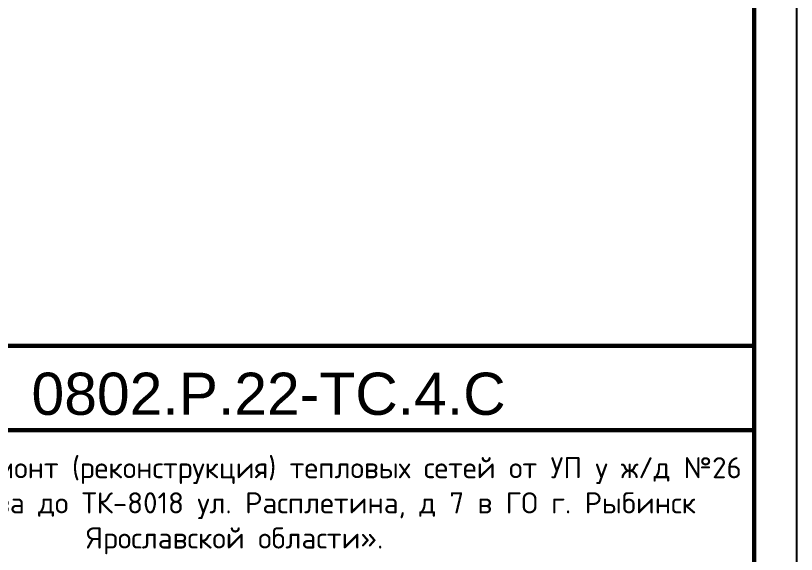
# Model space of a CAD drawing. Header units: millimetres. Extents: x 1990 to 8783, y 397 to 3825.
# Drawn here: x 6085.3 to 6178, y 1210.3 to 1274.2 of the extents above; entities that cross this region are included whole.
import ezdxf
from ezdxf.enums import TextEntityAlignment as Align

# ---------------------------------------------------------------- set-up
doc = ezdxf.new("R2010")
doc.units = ezdxf.units.MM
doc.layers.add('Размеры на чертеже', color=250, linetype='Continuous', lineweight=25)
doc.styles.add('-ISOCPEUR-', font='isocpeur.ttf')
doc.styles.get("Standard").update_dxf_attribs({"font": 'arial.ttf'})

# ---------------------------------------------------------------- blocks, each defined once
blk = doc.blocks.new('*U368')
blk.add_lwpolyline([(0, 0), (420, 0), (420, -297), (0, -297)], close=True)
at = {"const_width": 0.5}
blk.add_lwpolyline([(20, -5), (415, -5), (415, -292), (20, -292)], close=True, dxfattribs=at)
for points in [[(230, -292), (230, -237), (415, -237)], [(295, -247), (415, -247)]]:
    blk.add_lwpolyline(points, dxfattribs=at)
at = {"insert": (353.343, -255.971), "char_height": 2.5, "width": 124.31117, "attachment_point": 5, "style": '-ISOCPEUR-'}
blk.add_mtext('\\pxi1.28618;{\\C7;«Капитальный ремонт (реконструкция) тепловых сетей от УП у ж/д №26 по ул. Б. Новикова до ТК-8018 ул. Расплетина, д 7 в ГО г. Рыбинск Ярославской области».}', dxfattribs=at)
blk.add_attdef('РАЗРАБОТАЛ', text='', height=2.5).set_placement((250.501, -264.224), align=Align.MIDDLE_LEFT)
at = {"flags": 8}
for tag, height, p in [('ДАТА', 2.5, (290.074, -264.402)), ('ЛИСТ', 3, (386.388, -271.915)), ('ЛИСТОВ', 3, (403.888, -271.915))]:
    blk.add_attdef(tag, text='', height=height, dxfattribs=at).set_placement(p, align=Align.MIDDLE_CENTER)
blk.add_attdef('ПРОВЕРИЛ', (250.749, -270.729), '', height=2.5)
at = {"lineweight": 30, "flags": 104}
for tag, p in [('ТЕПЛОВЫЕ_СЕТИ', (330, -269.5)), ('ИМЯ_ЧЕРТЕЖА', (330, -284.5))]:
    blk.add_attdef(tag, text='', height=3, dxfattribs=at).set_placement(p, align=Align.MIDDLE_CENTER)
at = {"style": '-ISOCPEUR-', "flags": 8}
blk.add_attdef('ФОРМАТ', text='', height=3, dxfattribs=at).set_placement((380.972, -294.745), align=Align.MIDDLE_CENTER)

msp = doc.modelspace()

# ---------------------------------------------------------------- block references
at = {"layer": 'Размеры на чертеже', "lineweight": 90}
msp.add_blockref('*U368', (5757.995, 1472.024), dxfattribs=at)

# ---------------------------------------------------------------- texts
at = {"insert": (6087.193, 1231.832), "char_height": 5, "width": 38.55785, "attachment_point": 1}
msp.add_mtext('0802.Р.22-ТС.4.С', dxfattribs=at)

doc.saveas('drawing.dxf')
